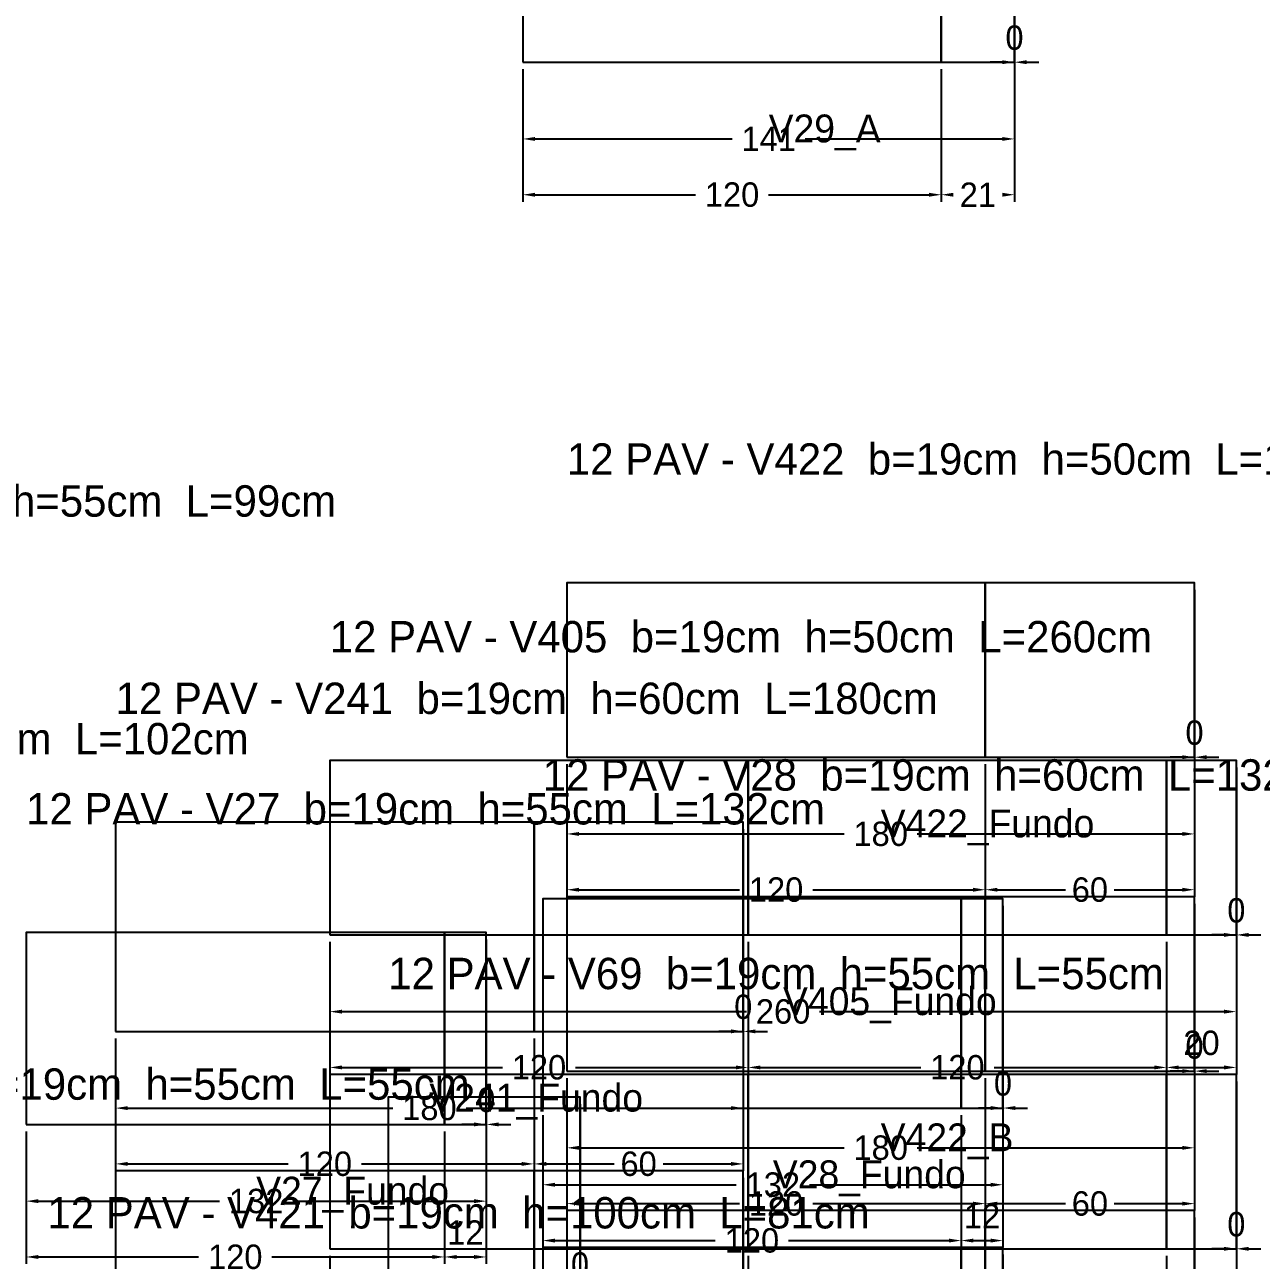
# Model space of a CAD drawing. Header units: metres. Extents: x 946 to 6411, y 1397 to 3666.
# Drawn here: x 4806.4 to 5161, y 2289.8 to 2644 of the extents above; entities that cross this region are included whole.
import ezdxf

# ---------------------------------------------------------------- set-up
doc = ezdxf.new("R2010")
doc.units = ezdxf.units.M
doc.layers.add('COTA', color=3, linetype='Continuous')
doc.dimstyles.new('COTA_VIG', dxfattribs={"dimtxt": 7, "dimasz": 3.5, "dimexe": 2, "dimexo": 2, "dimgap": 1.5, "dimtad": 1, "dimdec": 1, "dimcen": 2.5, "dimclrd": 3, "dimclre": 3, "dimclrt": 3, "dimazin": 3, "dimtfac": 1, "dimtmove": 0, "dimatfit": 3})

# ---------------------------------------------------------------- blocks, each defined once
blk = doc.blocks.new('_CLOSEDFILLED')
at = {"color": 0, "linetype": 'BYBLOCK'}
blk.add_solid([(-1, 0.16), (0, 0), (-1, -0.16)], dxfattribs=at)
blk = doc.blocks.new('*D300')
at = {"color": 3}
for p, q in [((4806.74, 2326.74), (4806.74, 2304.74)), ((4938.74, 2326.74), (4938.74, 2304.74)), ((4810.24, 2306.74), (4862.24, 2306.74)), ((4883.24, 2306.74), (4935.24, 2306.74))]:
    blk.add_line(p, q, dxfattribs=at)
at = {"layer": 'Defpoints'}
for p in [(4806.74, 2328.74), (4938.74, 2328.74), (4806.74, 2306.74)]:
    blk.add_point(p, dxfattribs=at)
at = {"layer": 'COTA', "color": 3, "xscale": 3.5, "yscale": 3.5, "rotation": 180}
blk.add_blockref('_CLOSEDFILLED', (4806.74, 2306.74), dxfattribs=at)
at = {"layer": 'COTA', "color": 3, "xscale": 3.5, "yscale": 3.5}
blk.add_blockref('_CLOSEDFILLED', (4938.74, 2306.74), dxfattribs=at)
at = {"layer": 'COTA', "color": 3, "insert": (4872.74, 2306.74), "char_height": 7, "attachment_point": 5}
blk.add_mtext('132', dxfattribs=at)
blk = doc.blocks.new('*D301')
at = {"color": 3}
for p, q in [((4806.74, 2326.74), (4806.74, 2288.74)), ((4926.74, 2326.74), (4926.74, 2288.74)), ((4810.24, 2290.74), (4856.24, 2290.74)), ((4877.24, 2290.74), (4923.24, 2290.74))]:
    blk.add_line(p, q, dxfattribs=at)
at = {"layer": 'Defpoints'}
for p in [(4806.74, 2328.74), (4926.74, 2328.74), (4806.74, 2290.74)]:
    blk.add_point(p, dxfattribs=at)
at = {"layer": 'COTA', "color": 3, "xscale": 3.5, "yscale": 3.5, "rotation": 180}
blk.add_blockref('_CLOSEDFILLED', (4806.74, 2290.74), dxfattribs=at)
at = {"layer": 'COTA', "color": 3, "xscale": 3.5, "yscale": 3.5}
blk.add_blockref('_CLOSEDFILLED', (4926.74, 2290.74), dxfattribs=at)
at = {"layer": 'COTA', "color": 3, "insert": (4866.74, 2290.74), "char_height": 7, "attachment_point": 5}
blk.add_mtext('120', dxfattribs=at)
blk = doc.blocks.new('*D312')
at = {"color": 3}
for p, q in [((4954.91, 2331.44), (4954.91, 2309.44)), ((5086.91, 2331.44), (5086.91, 2309.44)), ((4958.41, 2311.44), (5010.41, 2311.44)), ((5031.41, 2311.44), (5083.41, 2311.44))]:
    blk.add_line(p, q, dxfattribs=at)
at = {"layer": 'Defpoints'}
for p in [(4954.91, 2333.44), (5086.91, 2333.44), (4954.91, 2311.44)]:
    blk.add_point(p, dxfattribs=at)
at = {"layer": 'COTA', "color": 3, "xscale": 3.5, "yscale": 3.5, "rotation": 180}
blk.add_blockref('_CLOSEDFILLED', (4954.91, 2311.44), dxfattribs=at)
at = {"layer": 'COTA', "color": 3, "xscale": 3.5, "yscale": 3.5}
blk.add_blockref('_CLOSEDFILLED', (5086.91, 2311.44), dxfattribs=at)
at = {"layer": 'COTA', "color": 3, "insert": (5020.91, 2311.44), "char_height": 7, "attachment_point": 5}
blk.add_mtext('132', dxfattribs=at)
blk = doc.blocks.new('*D313')
at = {"color": 3}
for p, q in [((4954.91, 2331.44), (4954.91, 2293.44)), ((5074.91, 2331.44), (5074.91, 2293.44)), ((4958.41, 2295.44), (5004.41, 2295.44)), ((5025.41, 2295.44), (5071.41, 2295.44))]:
    blk.add_line(p, q, dxfattribs=at)
at = {"layer": 'Defpoints'}
for p in [(4954.91, 2333.44), (5074.91, 2333.44), (4954.91, 2295.44)]:
    blk.add_point(p, dxfattribs=at)
at = {"layer": 'COTA', "color": 3, "xscale": 3.5, "yscale": 3.5, "rotation": 180}
blk.add_blockref('_CLOSEDFILLED', (4954.91, 2295.44), dxfattribs=at)
at = {"layer": 'COTA', "color": 3, "xscale": 3.5, "yscale": 3.5}
blk.add_blockref('_CLOSEDFILLED', (5074.91, 2295.44), dxfattribs=at)
at = {"layer": 'COTA', "color": 3, "insert": (5014.91, 2295.44), "char_height": 7, "attachment_point": 5}
blk.add_mtext('120', dxfattribs=at)
blk = doc.blocks.new('*D316')
at = {"color": 3}
for p, q in [((4949.21, 2631.3), (4949.21, 2609.3)), ((5090.21, 2631.3), (5090.21, 2609.3)), ((4952.71, 2611.3), (5009.21, 2611.3)), ((5030.21, 2611.3), (5086.71, 2611.3))]:
    blk.add_line(p, q, dxfattribs=at)
at = {"layer": 'Defpoints'}
for p in [(4949.21, 2633.3), (5090.21, 2633.3), (4949.21, 2611.3)]:
    blk.add_point(p, dxfattribs=at)
at = {"layer": 'COTA', "color": 3, "xscale": 3.5, "yscale": 3.5, "rotation": 180}
blk.add_blockref('_CLOSEDFILLED', (4949.21, 2611.3), dxfattribs=at)
at = {"layer": 'COTA', "color": 3, "xscale": 3.5, "yscale": 3.5}
blk.add_blockref('_CLOSEDFILLED', (5090.21, 2611.3), dxfattribs=at)
at = {"layer": 'COTA', "color": 3, "insert": (5019.71, 2611.3), "char_height": 7, "attachment_point": 5}
blk.add_mtext('141', dxfattribs=at)
blk = doc.blocks.new('*D317')
at = {"color": 3}
for p, q in [((4949.21, 2631.3), (4949.21, 2593.3)), ((5069.21, 2631.3), (5069.21, 2593.3)), ((4952.71, 2595.3), (4998.71, 2595.3)), ((5019.71, 2595.3), (5065.71, 2595.3))]:
    blk.add_line(p, q, dxfattribs=at)
at = {"layer": 'Defpoints'}
for p in [(4949.21, 2633.3), (5069.21, 2633.3), (4949.21, 2595.3)]:
    blk.add_point(p, dxfattribs=at)
at = {"layer": 'COTA', "color": 3, "xscale": 3.5, "yscale": 3.5, "rotation": 180}
blk.add_blockref('_CLOSEDFILLED', (4949.21, 2595.3), dxfattribs=at)
at = {"layer": 'COTA', "color": 3, "xscale": 3.5, "yscale": 3.5}
blk.add_blockref('_CLOSEDFILLED', (5069.21, 2595.3), dxfattribs=at)
at = {"layer": 'COTA', "color": 3, "insert": (5009.21, 2595.3), "char_height": 7, "attachment_point": 5}
blk.add_mtext('120', dxfattribs=at)
blk = doc.blocks.new('*D318')
at = {"color": 3}
for p, q in [((5069.21, 2631.3), (5069.21, 2593.3)), ((5090.21, 2631.3), (5090.21, 2593.3))]:
    blk.add_line(p, q, dxfattribs=at)
at = {"layer": 'Defpoints'}
for p in [(5069.21, 2633.3), (5090.21, 2633.3), (5069.21, 2595.3)]:
    blk.add_point(p, dxfattribs=at)
at = {"layer": 'COTA', "color": 3, "xscale": 3.5, "yscale": 3.5, "rotation": 180}
blk.add_blockref('_CLOSEDFILLED', (5069.21, 2595.3), dxfattribs=at)
at = {"layer": 'COTA', "color": 3, "xscale": 3.5, "yscale": 3.5}
blk.add_blockref('_CLOSEDFILLED', (5090.21, 2595.3), dxfattribs=at)
at = {"layer": 'COTA', "color": 3, "insert": (5079.71, 2595.3), "char_height": 7, "attachment_point": 5}
blk.add_mtext('21', dxfattribs=at)
blk = doc.blocks.new('*D1209')
at = {"color": 3}
for p, q in [((4832.42, 2353.42), (4832.42, 2331.42)), ((5012.42, 2353.42), (5012.42, 2331.42)), ((4835.92, 2333.42), (4911.92, 2333.42)), ((4932.92, 2333.42), (5008.92, 2333.42))]:
    blk.add_line(p, q, dxfattribs=at)
at = {"layer": 'Defpoints'}
for p in [(4832.42, 2355.42), (5012.42, 2355.42), (4832.42, 2333.42)]:
    blk.add_point(p, dxfattribs=at)
at = {"layer": 'COTA', "color": 3, "xscale": 3.5, "yscale": 3.5, "rotation": 180}
blk.add_blockref('_CLOSEDFILLED', (4832.42, 2333.42), dxfattribs=at)
at = {"layer": 'COTA', "color": 3, "xscale": 3.5, "yscale": 3.5}
blk.add_blockref('_CLOSEDFILLED', (5012.42, 2333.42), dxfattribs=at)
at = {"layer": 'COTA', "color": 3, "insert": (4922.42, 2333.42), "char_height": 7, "attachment_point": 5}
blk.add_mtext('180', dxfattribs=at)
blk = doc.blocks.new('*D1210')
at = {"color": 3}
for p, q in [((4832.42, 2353.42), (4832.42, 2315.42)), ((4952.42, 2353.42), (4952.42, 2315.42)), ((4835.92, 2317.42), (4881.92, 2317.42)), ((4902.92, 2317.42), (4948.92, 2317.42))]:
    blk.add_line(p, q, dxfattribs=at)
at = {"layer": 'Defpoints'}
for p in [(4832.42, 2355.42), (4952.42, 2355.42), (4832.42, 2317.42)]:
    blk.add_point(p, dxfattribs=at)
at = {"layer": 'COTA', "color": 3, "xscale": 3.5, "yscale": 3.5, "rotation": 180}
blk.add_blockref('_CLOSEDFILLED', (4832.42, 2317.42), dxfattribs=at)
at = {"layer": 'COTA', "color": 3, "xscale": 3.5, "yscale": 3.5}
blk.add_blockref('_CLOSEDFILLED', (4952.42, 2317.42), dxfattribs=at)
at = {"layer": 'COTA', "color": 3, "insert": (4892.42, 2317.42), "char_height": 7, "attachment_point": 5}
blk.add_mtext('120', dxfattribs=at)
blk = doc.blocks.new('*D1211')
at = {"color": 3}
for p, q in [((4952.42, 2353.42), (4952.42, 2315.42)), ((5012.42, 2353.42), (5012.42, 2315.42)), ((4955.92, 2317.42), (4975.42, 2317.42)), ((4989.42, 2317.42), (5008.92, 2317.42))]:
    blk.add_line(p, q, dxfattribs=at)
at = {"layer": 'Defpoints'}
for p in [(4952.42, 2355.42), (5012.42, 2355.42), (4952.42, 2317.42)]:
    blk.add_point(p, dxfattribs=at)
at = {"layer": 'COTA', "color": 3, "xscale": 3.5, "yscale": 3.5, "rotation": 180}
blk.add_blockref('_CLOSEDFILLED', (4952.42, 2317.42), dxfattribs=at)
at = {"layer": 'COTA', "color": 3, "xscale": 3.5, "yscale": 3.5}
blk.add_blockref('_CLOSEDFILLED', (5012.42, 2317.42), dxfattribs=at)
at = {"layer": 'COTA', "color": 3, "insert": (4982.42, 2317.42), "char_height": 7, "attachment_point": 5}
blk.add_mtext('60', dxfattribs=at)
blk = doc.blocks.new('*D1809')
at = {"color": 3}
for p, q in [((4893.84, 2291.08), (4893.84, 2269.08)), ((5153.84, 2291.08), (5153.84, 2269.08)), ((4897.34, 2271.08), (5013.34, 2271.08)), ((5034.34, 2271.08), (5150.34, 2271.08))]:
    blk.add_line(p, q, dxfattribs=at)
at = {"layer": 'Defpoints'}
for p in [(4893.84, 2293.08), (5153.84, 2293.08), (4893.84, 2271.08)]:
    blk.add_point(p, dxfattribs=at)
at = {"layer": 'COTA', "color": 3, "xscale": 3.5, "yscale": 3.5, "rotation": 180}
blk.add_blockref('_CLOSEDFILLED', (4893.84, 2271.08), dxfattribs=at)
at = {"layer": 'COTA', "color": 3, "xscale": 3.5, "yscale": 3.5}
blk.add_blockref('_CLOSEDFILLED', (5153.84, 2271.08), dxfattribs=at)
at = {"layer": 'COTA', "color": 3, "insert": (5023.84, 2271.08), "char_height": 7, "attachment_point": 5}
blk.add_mtext('260', dxfattribs=at)
blk = doc.blocks.new('*D1810')
at = {"color": 3}
for p, q in [((4893.84, 2291.08), (4893.84, 2253.08)), ((5013.84, 2291.08), (5013.84, 2253.08)), ((4897.34, 2255.08), (4943.34, 2255.08)), ((4964.34, 2255.08), (5010.34, 2255.08))]:
    blk.add_line(p, q, dxfattribs=at)
at = {"layer": 'Defpoints'}
for p in [(4893.84, 2293.08), (5013.84, 2293.08), (4893.84, 2255.08)]:
    blk.add_point(p, dxfattribs=at)
at = {"layer": 'COTA', "color": 3, "xscale": 3.5, "yscale": 3.5, "rotation": 180}
blk.add_blockref('_CLOSEDFILLED', (4893.84, 2255.08), dxfattribs=at)
at = {"layer": 'COTA', "color": 3, "xscale": 3.5, "yscale": 3.5}
blk.add_blockref('_CLOSEDFILLED', (5013.84, 2255.08), dxfattribs=at)
at = {"layer": 'COTA', "color": 3, "insert": (4953.84, 2255.08), "char_height": 7, "attachment_point": 5}
blk.add_mtext('120', dxfattribs=at)
blk = doc.blocks.new('*D1811')
at = {"color": 3}
for p, q in [((5013.84, 2291.08), (5013.84, 2253.08)), ((5133.84, 2291.08), (5133.84, 2253.08)), ((5017.34, 2255.08), (5063.34, 2255.08)), ((5084.34, 2255.08), (5130.34, 2255.08))]:
    blk.add_line(p, q, dxfattribs=at)
at = {"layer": 'Defpoints'}
for p in [(5013.84, 2293.08), (5133.84, 2293.08), (5013.84, 2255.08)]:
    blk.add_point(p, dxfattribs=at)
at = {"layer": 'COTA', "color": 3, "xscale": 3.5, "yscale": 3.5, "rotation": 180}
blk.add_blockref('_CLOSEDFILLED', (5013.84, 2255.08), dxfattribs=at)
at = {"layer": 'COTA', "color": 3, "xscale": 3.5, "yscale": 3.5}
blk.add_blockref('_CLOSEDFILLED', (5133.84, 2255.08), dxfattribs=at)
at = {"layer": 'COTA', "color": 3, "insert": (5073.84, 2255.08), "char_height": 7, "attachment_point": 5}
blk.add_mtext('120', dxfattribs=at)
blk = doc.blocks.new('*D1812')
at = {"color": 3}
for p, q in [((5133.84, 2291.08), (5133.84, 2253.08)), ((5153.84, 2291.08), (5153.84, 2253.08)), ((5137.34, 2255.08), (5150.34, 2255.08))]:
    blk.add_line(p, q, dxfattribs=at)
at = {"layer": 'Defpoints'}
for p in [(5133.84, 2293.08), (5153.84, 2293.08), (5133.84, 2255.08)]:
    blk.add_point(p, dxfattribs=at)
at = {"layer": 'COTA', "color": 3, "xscale": 3.5, "yscale": 3.5, "rotation": 180}
blk.add_blockref('_CLOSEDFILLED', (5133.84, 2255.08), dxfattribs=at)
at = {"layer": 'COTA', "color": 3, "xscale": 3.5, "yscale": 3.5}
blk.add_blockref('_CLOSEDFILLED', (5153.84, 2255.08), dxfattribs=at)
at = {"layer": 'COTA', "color": 3, "insert": (5143.84, 2262.08), "char_height": 7, "attachment_point": 5}
blk.add_mtext('20', dxfattribs=at)
blk = doc.blocks.new('*D1814')
at = {"color": 3}
for p, q in [((4893.84, 2381.08), (4893.84, 2359.08)), ((5153.84, 2381.08), (5153.84, 2359.08)), ((4897.34, 2361.08), (5013.34, 2361.08)), ((5034.34, 2361.08), (5150.34, 2361.08))]:
    blk.add_line(p, q, dxfattribs=at)
at = {"layer": 'Defpoints'}
for p in [(4893.84, 2383.08), (5153.84, 2383.08), (4893.84, 2361.08)]:
    blk.add_point(p, dxfattribs=at)
at = {"layer": 'COTA', "color": 3, "xscale": 3.5, "yscale": 3.5, "rotation": 180}
blk.add_blockref('_CLOSEDFILLED', (4893.84, 2361.08), dxfattribs=at)
at = {"layer": 'COTA', "color": 3, "xscale": 3.5, "yscale": 3.5}
blk.add_blockref('_CLOSEDFILLED', (5153.84, 2361.08), dxfattribs=at)
at = {"layer": 'COTA', "color": 3, "insert": (5023.84, 2361.08), "char_height": 7, "attachment_point": 5}
blk.add_mtext('260', dxfattribs=at)
blk = doc.blocks.new('*D1815')
at = {"color": 3}
for p, q in [((4893.84, 2381.08), (4893.84, 2343.08)), ((5013.84, 2381.08), (5013.84, 2343.08)), ((4897.34, 2345.08), (4943.34, 2345.08)), ((4964.34, 2345.08), (5010.34, 2345.08))]:
    blk.add_line(p, q, dxfattribs=at)
at = {"layer": 'Defpoints'}
for p in [(4893.84, 2383.08), (5013.84, 2383.08), (4893.84, 2345.08)]:
    blk.add_point(p, dxfattribs=at)
at = {"layer": 'COTA', "color": 3, "xscale": 3.5, "yscale": 3.5, "rotation": 180}
blk.add_blockref('_CLOSEDFILLED', (4893.84, 2345.08), dxfattribs=at)
at = {"layer": 'COTA', "color": 3, "xscale": 3.5, "yscale": 3.5}
blk.add_blockref('_CLOSEDFILLED', (5013.84, 2345.08), dxfattribs=at)
at = {"layer": 'COTA', "color": 3, "insert": (4953.84, 2345.08), "char_height": 7, "attachment_point": 5}
blk.add_mtext('120', dxfattribs=at)
blk = doc.blocks.new('*D1816')
at = {"color": 3}
for p, q in [((5013.84, 2381.08), (5013.84, 2343.08)), ((5133.84, 2381.08), (5133.84, 2343.08)), ((5017.34, 2345.08), (5063.34, 2345.08)), ((5084.34, 2345.08), (5130.34, 2345.08))]:
    blk.add_line(p, q, dxfattribs=at)
at = {"layer": 'Defpoints'}
for p in [(5013.84, 2383.08), (5133.84, 2383.08), (5013.84, 2345.08)]:
    blk.add_point(p, dxfattribs=at)
at = {"layer": 'COTA', "color": 3, "xscale": 3.5, "yscale": 3.5, "rotation": 180}
blk.add_blockref('_CLOSEDFILLED', (5013.84, 2345.08), dxfattribs=at)
at = {"layer": 'COTA', "color": 3, "xscale": 3.5, "yscale": 3.5}
blk.add_blockref('_CLOSEDFILLED', (5133.84, 2345.08), dxfattribs=at)
at = {"layer": 'COTA', "color": 3, "insert": (5073.84, 2345.08), "char_height": 7, "attachment_point": 5}
blk.add_mtext('120', dxfattribs=at)
blk = doc.blocks.new('*D1817')
at = {"color": 3}
for p, q in [((5133.84, 2381.08), (5133.84, 2343.08)), ((5153.84, 2381.08), (5153.84, 2343.08)), ((5137.34, 2345.08), (5150.34, 2345.08))]:
    blk.add_line(p, q, dxfattribs=at)
at = {"layer": 'Defpoints'}
for p in [(5133.84, 2383.08), (5153.84, 2383.08), (5133.84, 2345.08)]:
    blk.add_point(p, dxfattribs=at)
at = {"layer": 'COTA', "color": 3, "xscale": 3.5, "yscale": 3.5, "rotation": 180}
blk.add_blockref('_CLOSEDFILLED', (5133.84, 2345.08), dxfattribs=at)
at = {"layer": 'COTA', "color": 3, "xscale": 3.5, "yscale": 3.5}
blk.add_blockref('_CLOSEDFILLED', (5153.84, 2345.08), dxfattribs=at)
at = {"layer": 'COTA', "color": 3, "insert": (5143.84, 2352.08), "char_height": 7, "attachment_point": 5}
blk.add_mtext('20', dxfattribs=at)
blk = doc.blocks.new('*D2027')
at = {"color": 3}
for p, q in [((4961.84, 2342.03), (4961.84, 2320.03)), ((5141.84, 2342.03), (5141.84, 2320.03)), ((4965.34, 2322.03), (5041.34, 2322.03)), ((5062.34, 2322.03), (5138.34, 2322.03))]:
    blk.add_line(p, q, dxfattribs=at)
at = {"layer": 'Defpoints'}
for p in [(4961.84, 2344.03), (5141.84, 2344.03), (4961.84, 2322.03)]:
    blk.add_point(p, dxfattribs=at)
at = {"layer": 'COTA', "color": 3, "xscale": 3.5, "yscale": 3.5, "rotation": 180}
blk.add_blockref('_CLOSEDFILLED', (4961.84, 2322.03), dxfattribs=at)
at = {"layer": 'COTA', "color": 3, "xscale": 3.5, "yscale": 3.5}
blk.add_blockref('_CLOSEDFILLED', (5141.84, 2322.03), dxfattribs=at)
at = {"layer": 'COTA', "color": 3, "insert": (5051.84, 2322.03), "char_height": 7, "attachment_point": 5}
blk.add_mtext('180', dxfattribs=at)
blk = doc.blocks.new('*D2028')
at = {"color": 3}
for p, q in [((4961.84, 2342.03), (4961.84, 2304.03)), ((5081.84, 2342.03), (5081.84, 2304.03)), ((4965.34, 2306.03), (5011.34, 2306.03)), ((5032.34, 2306.03), (5078.34, 2306.03))]:
    blk.add_line(p, q, dxfattribs=at)
at = {"layer": 'Defpoints'}
for p in [(4961.84, 2344.03), (5081.84, 2344.03), (4961.84, 2306.03)]:
    blk.add_point(p, dxfattribs=at)
at = {"layer": 'COTA', "color": 3, "xscale": 3.5, "yscale": 3.5, "rotation": 180}
blk.add_blockref('_CLOSEDFILLED', (4961.84, 2306.03), dxfattribs=at)
at = {"layer": 'COTA', "color": 3, "xscale": 3.5, "yscale": 3.5}
blk.add_blockref('_CLOSEDFILLED', (5081.84, 2306.03), dxfattribs=at)
at = {"layer": 'COTA', "color": 3, "insert": (5021.84, 2306.03), "char_height": 7, "attachment_point": 5}
blk.add_mtext('120', dxfattribs=at)
blk = doc.blocks.new('*D2029')
at = {"color": 3}
for p, q in [((5081.84, 2342.03), (5081.84, 2304.03)), ((5141.84, 2342.03), (5141.84, 2304.03)), ((5085.34, 2306.03), (5104.84, 2306.03)), ((5118.84, 2306.03), (5138.34, 2306.03))]:
    blk.add_line(p, q, dxfattribs=at)
at = {"layer": 'Defpoints'}
for p in [(5081.84, 2344.03), (5141.84, 2344.03), (5081.84, 2306.03)]:
    blk.add_point(p, dxfattribs=at)
at = {"layer": 'COTA', "color": 3, "xscale": 3.5, "yscale": 3.5, "rotation": 180}
blk.add_blockref('_CLOSEDFILLED', (5081.84, 2306.03), dxfattribs=at)
at = {"layer": 'COTA', "color": 3, "xscale": 3.5, "yscale": 3.5}
blk.add_blockref('_CLOSEDFILLED', (5141.84, 2306.03), dxfattribs=at)
at = {"layer": 'COTA', "color": 3, "insert": (5111.84, 2306.03), "char_height": 7, "attachment_point": 5}
blk.add_mtext('60', dxfattribs=at)
blk = doc.blocks.new('*D2031')
at = {"color": 3}
for p, q in [((4961.84, 2432.03), (4961.84, 2410.03)), ((5141.84, 2432.03), (5141.84, 2410.03)), ((4965.34, 2412.03), (5041.34, 2412.03)), ((5062.34, 2412.03), (5138.34, 2412.03))]:
    blk.add_line(p, q, dxfattribs=at)
at = {"layer": 'Defpoints'}
for p in [(4961.84, 2434.03), (5141.84, 2434.03), (4961.84, 2412.03)]:
    blk.add_point(p, dxfattribs=at)
at = {"layer": 'COTA', "color": 3, "xscale": 3.5, "yscale": 3.5, "rotation": 180}
blk.add_blockref('_CLOSEDFILLED', (4961.84, 2412.03), dxfattribs=at)
at = {"layer": 'COTA', "color": 3, "xscale": 3.5, "yscale": 3.5}
blk.add_blockref('_CLOSEDFILLED', (5141.84, 2412.03), dxfattribs=at)
at = {"layer": 'COTA', "color": 3, "insert": (5051.84, 2412.03), "char_height": 7, "attachment_point": 5}
blk.add_mtext('180', dxfattribs=at)
blk = doc.blocks.new('*D2032')
at = {"color": 3}
for p, q in [((4961.84, 2432.03), (4961.84, 2394.03)), ((5081.84, 2432.03), (5081.84, 2394.03)), ((4965.34, 2396.03), (5011.34, 2396.03)), ((5032.34, 2396.03), (5078.34, 2396.03))]:
    blk.add_line(p, q, dxfattribs=at)
at = {"layer": 'Defpoints'}
for p in [(4961.84, 2434.03), (5081.84, 2434.03), (4961.84, 2396.03)]:
    blk.add_point(p, dxfattribs=at)
at = {"layer": 'COTA', "color": 3, "xscale": 3.5, "yscale": 3.5, "rotation": 180}
blk.add_blockref('_CLOSEDFILLED', (4961.84, 2396.03), dxfattribs=at)
at = {"layer": 'COTA', "color": 3, "xscale": 3.5, "yscale": 3.5}
blk.add_blockref('_CLOSEDFILLED', (5081.84, 2396.03), dxfattribs=at)
at = {"layer": 'COTA', "color": 3, "insert": (5021.84, 2396.03), "char_height": 7, "attachment_point": 5}
blk.add_mtext('120', dxfattribs=at)
blk = doc.blocks.new('*D2033')
at = {"color": 3}
for p, q in [((5081.84, 2432.03), (5081.84, 2394.03)), ((5141.84, 2432.03), (5141.84, 2394.03)), ((5085.34, 2396.03), (5104.84, 2396.03)), ((5118.84, 2396.03), (5138.34, 2396.03))]:
    blk.add_line(p, q, dxfattribs=at)
at = {"layer": 'Defpoints'}
for p in [(5081.84, 2434.03), (5141.84, 2434.03), (5081.84, 2396.03)]:
    blk.add_point(p, dxfattribs=at)
at = {"layer": 'COTA', "color": 3, "xscale": 3.5, "yscale": 3.5, "rotation": 180}
blk.add_blockref('_CLOSEDFILLED', (5081.84, 2396.03), dxfattribs=at)
at = {"layer": 'COTA', "color": 3, "xscale": 3.5, "yscale": 3.5}
blk.add_blockref('_CLOSEDFILLED', (5141.84, 2396.03), dxfattribs=at)
at = {"layer": 'COTA', "color": 3, "insert": (5111.84, 2396.03), "char_height": 7, "attachment_point": 5}
blk.add_mtext('60', dxfattribs=at)

msp = doc.modelspace()

# ---------------------------------------------------------------- linework, layer by layer
at = {"layer": 'Paineis'}
for points in [[(4949.21, 2633.3), (5069.21, 2633.3), (5069.21, 2688.3), (4949.21, 2688.3)], [(5069.21, 2633.3), (5090.21, 2633.3), (5090.21, 2688.3), (5069.21, 2688.3)], [(4961.84, 2434.03), (5081.84, 2434.03), (5081.84, 2484.03), (4961.84, 2484.03)], [(5081.84, 2434.03), (5141.84, 2434.03), (5141.84, 2484.03), (5081.84, 2484.03)], [(4893.84, 2383.08), (5013.84, 2383.08), (5013.84, 2433.08), (4893.84, 2433.08)], [(5013.84, 2383.08), (5133.84, 2383.08), (5133.84, 2433.08), (5013.84, 2433.08)], [(5133.84, 2383.08), (5153.84, 2383.08), (5153.84, 2433.08), (5133.84, 2433.08)], [(4832.42, 2355.42), (4952.42, 2355.42), (4952.42, 2415.42), (4832.42, 2415.42)], [(4952.42, 2355.42), (5012.42, 2355.42), (5012.42, 2415.42), (4952.42, 2415.42)], [(4961.84, 2344.03), (5081.84, 2344.03), (5081.84, 2394.03), (4961.84, 2394.03)], [(5081.84, 2344.03), (5141.84, 2344.03), (5141.84, 2394.03), (5081.84, 2394.03)], [(4954.91, 2333.44), (5074.91, 2333.44), (5074.91, 2393.44), (4954.91, 2393.44)], [(5074.91, 2333.44), (5086.91, 2333.44), (5086.91, 2393.44), (5074.91, 2393.44)], [(4806.74, 2328.74), (4926.74, 2328.74), (4926.74, 2383.74), (4806.74, 2383.74)], [(4926.74, 2328.74), (4938.74, 2328.74), (4938.74, 2383.74), (4926.74, 2383.74)], [(4893.84, 2293.08), (5013.84, 2293.08), (5013.84, 2343.08), (4893.84, 2343.08)], [(5013.84, 2293.08), (5133.84, 2293.08), (5133.84, 2343.08), (5013.84, 2343.08)], [(5133.84, 2293.08), (5153.84, 2293.08), (5153.84, 2343.08), (5133.84, 2343.08)], [(4910.61, 2281.52), (4965.61, 2281.52), (4965.61, 2336.52), (4910.61, 2336.52)], [(4832.42, 2255.42), (4952.42, 2255.42), (4952.42, 2315.42), (4832.42, 2315.42)], [(4952.42, 2255.42), (5012.42, 2255.42), (5012.42, 2315.42), (4952.42, 2315.42)], [(4961.84, 2254.03), (5081.84, 2254.03), (5081.84, 2304.03), (4961.84, 2304.03)], [(5081.84, 2254.03), (5141.84, 2254.03), (5141.84, 2304.03), (5081.84, 2304.03)], [(4954.91, 2233.44), (5074.91, 2233.44), (5074.91, 2293.44), (4954.91, 2293.44)], [(5074.91, 2233.44), (5086.91, 2233.44), (5086.91, 2293.44), (5074.91, 2293.44)]]:
    msp.add_lwpolyline(points, close=True, dxfattribs=at)

# ---------------------------------------------------------------- texts
at = {"layer": 'NOMENCLATURA', "char_height": 9, "attachment_point": 1}
for s, insert in [('12 PAV - V422  b=19cm  h=50cm  L=180cm', (4961.84, 2524.03)), ('12 PAV - V420  b=19cm  h=55cm  L=99cm', (4666.55, 2512)), ('12 PAV - V405  b=19cm  h=50cm  L=260cm', (4893.84, 2473.08)), ('12 PAV - V241  b=19cm  h=60cm  L=180cm', (4832.42, 2455.42)), ('12 PAV - V332  b=19cm  h=55cm  L=102cm', (4634.76, 2443.84)), ('12 PAV - V28  b=19cm  h=60cm  L=132cm', (4954.91, 2433.44)), ('12 PAV - V27  b=19cm  h=55cm  L=132cm', (4806.74, 2423.74)), ('12 PAV - V69  b=19cm  h=55cm  L=55cm', (4910.61, 2376.52)), ('12 PAV - V329  b=19cm  h=55cm  L=55cm', (4704.83, 2344.82)), ('12 PAV - V421  b=19cm  h=100cm  L=81cm', (4812.87, 2307.91))]:
    msp.add_mtext(s, dxfattribs=dict(at, insert=insert))
at = {"layer": 'Texto Secao', "char_height": 8, "attachment_point": 1}
for s, insert in [('V29_A', (5019.71, 2618.3)), ('V422_Fundo', (5051.84, 2419.03)), ('V405_Fundo', (5023.84, 2368.08)), ('V241_Fundo', (4922.42, 2340.42)), ('V422_B', (5051.84, 2329.03)), ('V28_Fundo', (5020.91, 2318.44)), ('V27_Fundo', (4872.74, 2313.74))]:
    msp.add_mtext(s, dxfattribs=dict(at, insert=insert))

# ---------------------------------------------------------------- dimensions: what is measured, and where the dimension line sits
at = {"layer": 'COTA'}
for base, p1, p2 in [((5090.21, 2633.3), (5090.21, 2633.3), (5090.21, 2688.3)), ((5141.84, 2434.03), (5141.84, 2434.03), (5141.84, 2484.03)), ((5153.84, 2383.08), (5153.84, 2383.08), (5153.84, 2433.08)), ((5012.42, 2355.42), (5012.42, 2355.42), (5012.42, 2415.42)), ((5141.84, 2344.03), (5141.84, 2344.03), (5141.84, 2394.03)), ((5086.91, 2333.44), (5086.91, 2333.44), (5086.91, 2393.44)), ((4938.74, 2328.74), (4938.74, 2328.74), (4938.74, 2383.74)), ((5153.84, 2293.08), (5153.84, 2293.08), (5153.84, 2343.08)), ((4965.61, 2281.52), (4965.61, 2281.52), (4965.61, 2336.52)), ((5074.91, 2295.44), (5074.91, 2333.44), (5086.91, 2333.44)), ((4926.74, 2290.74), (4926.74, 2328.74), (4938.74, 2328.74)), ((5012.42, 2255.42), (5012.42, 2255.42), (5012.42, 2315.42)), ((5141.84, 2254.03), (5141.84, 2254.03), (5141.84, 2304.03)), ((5086.91, 2233.44), (5086.91, 2233.44), (5086.91, 2293.44))]:
    msp.add_linear_dim(base=base, p1=p1, p2=p2, dimstyle='COTA_VIG', dxfattribs=at).render()
for base, p1, p2, picture, middle in [((4949.21, 2611.3), (4949.21, 2633.3), (5090.21, 2633.3), '*D316', (5019.71, 2611.3)), ((4949.21, 2595.3), (4949.21, 2633.3), (5069.21, 2633.3), '*D317', (5009.21, 2595.3)), ((5069.21, 2595.3), (5069.21, 2633.3), (5090.21, 2633.3), '*D318', (5079.71, 2595.3)), ((4961.84, 2412.03), (4961.84, 2434.03), (5141.84, 2434.03), '*D2031', (5051.84, 2412.03)), ((4961.84, 2396.03), (4961.84, 2434.03), (5081.84, 2434.03), '*D2032', (5021.84, 2396.03)), ((5081.84, 2396.03), (5081.84, 2434.03), (5141.84, 2434.03), '*D2033', (5111.84, 2396.03)), ((4893.84, 2361.08), (4893.84, 2383.08), (5153.84, 2383.08), '*D1814', (5023.84, 2361.08)), ((4893.84, 2345.08), (4893.84, 2383.08), (5013.84, 2383.08), '*D1815', (4953.84, 2345.08)), ((5013.84, 2345.08), (5013.84, 2383.08), (5133.84, 2383.08), '*D1816', (5073.84, 2345.08)), ((5133.84, 2345.08), (5133.84, 2383.08), (5153.84, 2383.08), '*D1817', (5143.84, 2352.08)), ((4832.42, 2333.42), (4832.42, 2355.42), (5012.42, 2355.42), '*D1209', (4922.42, 2333.42)), ((4832.42, 2317.42), (4832.42, 2355.42), (4952.42, 2355.42), '*D1210', (4892.42, 2317.42)), ((4952.42, 2317.42), (4952.42, 2355.42), (5012.42, 2355.42), '*D1211', (4982.42, 2317.42)), ((4961.84, 2322.03), (4961.84, 2344.03), (5141.84, 2344.03), '*D2027', (5051.84, 2322.03)), ((4961.84, 2306.03), (4961.84, 2344.03), (5081.84, 2344.03), '*D2028', (5021.84, 2306.03)), ((5081.84, 2306.03), (5081.84, 2344.03), (5141.84, 2344.03), '*D2029', (5111.84, 2306.03)), ((4954.91, 2311.44), (4954.91, 2333.44), (5086.91, 2333.44), '*D312', (5020.91, 2311.44)), ((4954.91, 2295.44), (4954.91, 2333.44), (5074.91, 2333.44), '*D313', (5014.91, 2295.44)), ((4806.74, 2306.74), (4806.74, 2328.74), (4938.74, 2328.74), '*D300', (4872.74, 2306.74)), ((4806.74, 2290.74), (4806.74, 2328.74), (4926.74, 2328.74), '*D301', (4866.74, 2290.74)), ((4893.84, 2271.08), (4893.84, 2293.08), (5153.84, 2293.08), '*D1809', (5023.84, 2271.08)), ((4893.84, 2255.08), (4893.84, 2293.08), (5013.84, 2293.08), '*D1810', (4953.84, 2255.08)), ((5013.84, 2255.08), (5013.84, 2293.08), (5133.84, 2293.08), '*D1811', (5073.84, 2255.08)), ((5133.84, 2255.08), (5133.84, 2293.08), (5153.84, 2293.08), '*D1812', (5143.84, 2262.08))]:
    dim = msp.add_linear_dim(base=base, p1=p1, p2=p2, dimstyle='COTA_VIG', dxfattribs=at)
    dim.commit()
    dim.dimension.update_dxf_attribs({"geometry": picture, "text_midpoint": middle})

doc.saveas('drawing.dxf')
